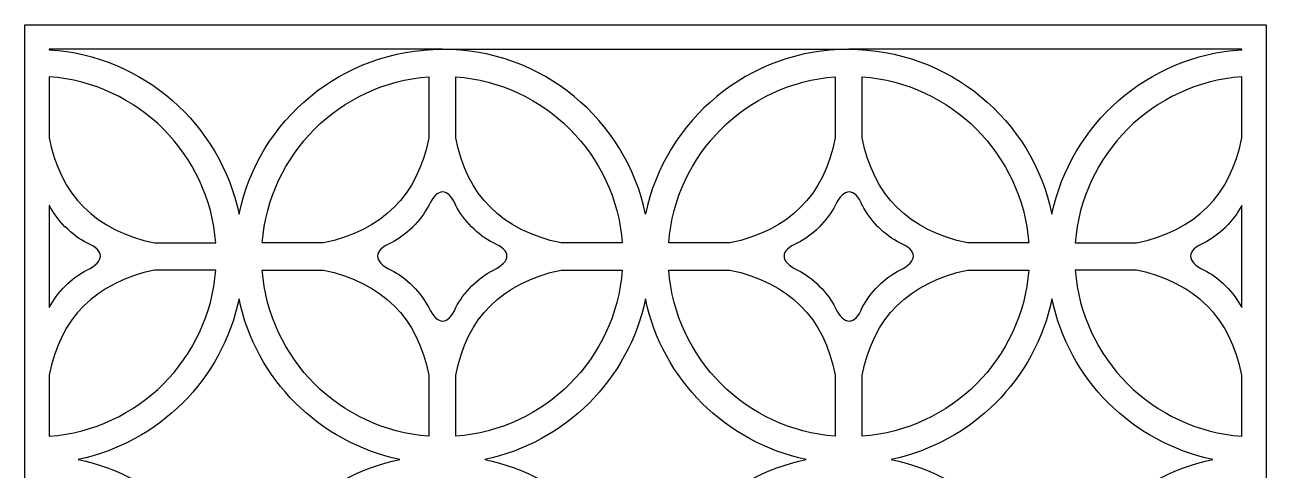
# Model space of a CAD drawing. Header units: centimetres. Extents: x -20.3 to -14, y -3.5 to 9.
# Drawn here: x -20.25 to -14.04, y 6.77 to 9 of the extents above; entities that cross this region are included whole.
import ezdxf

# ---------------------------------------------------------------- set-up
doc = ezdxf.new("R2010")
doc.units = ezdxf.units.CM
doc.header["$MEASUREMENT"] = 0
doc.layers.add('layer 1', color=7, linetype='Continuous')

msp = doc.modelspace()

# ---------------------------------------------------------------- linework, layer by layer
at = {"layer": 'layer 1', "color": 250, "lineweight": 30}
for points, knots in [([(-14.03509, -3.44175), (-14.03509, -3.44175), (-14.03509, -3.3769), (-14.03509, -3.3769), (-14.03509, -3.3769), (-14.03509, -3.3769), (-14.03509, 8.87818), (-14.03509, 8.87818), (-14.03509, 8.87818), (-14.03509, 8.87818), (-14.03509, 9.00077), (-14.03509, 9.00077), (-14.03509, 9.00077), (-14.03509, 9.00077), (-14.15768, 9.00077), (-14.15768, 9.00077), (-14.15768, 9.00077), (-14.15768, 9.00077), (-20.12882, 9.00077), (-20.12882, 9.00077), (-20.12882, 9.00077), (-20.12882, 9.00077), (-20.25141, 9.00077), (-20.25141, 9.00077), (-20.25141, 9.00077), (-20.25141, 9.00077), (-20.25141, -3.49949), (-20.25141, -3.49949), (-20.25141, -3.49949), (-20.25141, -3.49949), (-20.12882, -3.49949), (-20.12882, -3.49949), (-20.12882, -3.49949), (-20.12882, -3.49949), (-14.03509, -3.49949), (-14.03509, -3.49949), (-14.03509, -3.49949), (-14.03509, -3.49949), (-14.03509, -3.44175), (-14.03509, -3.44175)], [0, 0, 0, 0, 0.0909091, 0.0909091, 0.0909091, 0.0909091, 0.1818182, 0.1818182, 0.1818182, 0.1818182, 0.2727273, 0.2727273, 0.2727273, 0.2727273, 0.3636364, 0.3636364, 0.3636364, 0.3636364, 0.4545455, 0.4545455, 0.4545455, 0.4545455, 0.5454545, 0.5454545, 0.5454545, 0.5454545, 0.6363636, 0.6363636, 0.6363636, 0.6363636, 0.7272727, 0.7272727, 0.7272727, 0.7272727, 0.8181818, 0.8181818, 0.8181818, 0.8181818, 1, 1, 1, 1]), ([(-14.15768, 8.87818), (-14.15768, 8.87818), (-14.15768, 8.87598), (-14.15768, 8.87598), (-14.15768, 8.87598), (-14.62844, 8.84564), (-15.01397, 8.50179), (-15.10764, 8.05111), (-15.10764, 8.05111), (-15.20577, 8.52326), (-15.62424, 8.87818), (-16.12545, 8.87818), (-16.12545, 8.87818), (-16.12545, 8.87818), (-18.16107, 8.87818), (-18.16107, 8.87818), (-18.16107, 8.87818), (-18.66228, 8.87818), (-19.08074, 8.52326), (-19.17887, 8.05111), (-19.17887, 8.05111), (-19.27254, 8.50179), (-19.65806, 8.84563), (-20.12882, 8.87598), (-20.12882, 8.87598), (-20.12882, 8.87598), (-20.12882, 8.87818), (-20.12882, 8.87818), (-20.12882, 8.87818), (-20.12882, 8.87818), (-18.16107, 8.87818), (-18.16107, 8.87818), (-18.16107, 8.87818), (-17.65985, 8.87818), (-17.24139, 8.52326), (-17.14326, 8.05111), (-17.14326, 8.05111), (-17.04513, 8.52326), (-16.62666, 8.87818), (-16.12545, 8.87818), (-16.12545, 8.87818), (-16.12545, 8.87818), (-14.15768, 8.87818), (-14.15768, 8.87818)], [0, 0, 0, 0, 0.0833333, 0.0833333, 0.0833333, 0.0833333, 0.1666667, 0.1666667, 0.1666667, 0.1666667, 0.25, 0.25, 0.25, 0.25, 0.3333333, 0.3333333, 0.3333333, 0.3333333, 0.4166667, 0.4166667, 0.4166667, 0.4166667, 0.5, 0.5, 0.5, 0.5, 0.5833333, 0.5833333, 0.5833333, 0.5833333, 0.6666667, 0.6666667, 0.6666667, 0.6666667, 0.75, 0.75, 0.75, 0.75, 0.8333333, 0.8333333, 0.8333333, 0.8333333, 1, 1, 1, 1]), ([(-20.12882, 8.73993), (-19.6838, 8.70686), (-19.32839, 8.35145), (-19.29534, 7.90644), (-19.29534, 7.90644), (-19.29534, 7.90644), (-19.60138, 7.90644), (-19.60138, 7.90644), (-19.60138, 7.90644), (-19.89806, 7.96955), (-20.07387, 8.14535), (-20.12882, 8.43388), (-20.12882, 8.43388), (-20.12882, 8.43388), (-20.12882, 8.73993), (-20.12882, 8.73993)], [0, 0, 0, 0, 0.2, 0.2, 0.2, 0.2, 0.4, 0.4, 0.4, 0.4, 0.6, 0.6, 0.6, 0.6, 1, 1, 1, 1]), ([(-19.06238, 7.90644), (-19.06238, 7.90644), (-18.75635, 7.90644), (-18.75635, 7.90644), (-18.75635, 7.90644), (-18.45967, 7.96955), (-18.28386, 8.14535), (-18.22891, 8.43388), (-18.22891, 8.43388), (-18.22891, 8.43388), (-18.22891, 8.73993), (-18.22891, 8.73993), (-18.22891, 8.73993), (-18.67393, 8.70686), (-19.02933, 8.35145), (-19.06238, 7.90644)], [0, 0, 0, 0, 0.2, 0.2, 0.2, 0.2, 0.4, 0.4, 0.4, 0.4, 0.6, 0.6, 0.6, 0.6, 1, 1, 1, 1]), ([(-18.09321, 8.73993), (-18.09321, 8.73993), (-18.09321, 8.43388), (-18.09321, 8.43388), (-18.09321, 8.43388), (-18.03826, 8.14535), (-17.86245, 7.96955), (-17.56577, 7.90644), (-17.56577, 7.90644), (-17.56577, 7.90644), (-17.25972, 7.90644), (-17.25972, 7.90644), (-17.25972, 7.90644), (-17.29278, 8.35145), (-17.64819, 8.70686), (-18.09321, 8.73993)], [0, 0, 0, 0, 0.2, 0.2, 0.2, 0.2, 0.4, 0.4, 0.4, 0.4, 0.6, 0.6, 0.6, 0.6, 1, 1, 1, 1]), ([(-17.02677, 7.90644), (-17.02677, 7.90644), (-16.72073, 7.90644), (-16.72073, 7.90644), (-16.72073, 7.90644), (-16.42405, 7.96955), (-16.24825, 8.14535), (-16.1933, 8.43388), (-16.1933, 8.43388), (-16.1933, 8.43388), (-16.1933, 8.73993), (-16.1933, 8.73993), (-16.1933, 8.73993), (-16.63831, 8.70686), (-16.99371, 8.35145), (-17.02677, 7.90644)], [0, 0, 0, 0, 0.2, 0.2, 0.2, 0.2, 0.4, 0.4, 0.4, 0.4, 0.6, 0.6, 0.6, 0.6, 1, 1, 1, 1]), ([(-16.05759, 8.73993), (-16.05759, 8.73993), (-16.05759, 8.43388), (-16.05759, 8.43388), (-16.05759, 8.43388), (-16.00264, 8.14535), (-15.82683, 7.96955), (-15.53015, 7.90644), (-15.53015, 7.90644), (-15.53015, 7.90644), (-15.2241, 7.90644), (-15.2241, 7.90644), (-15.2241, 7.90644), (-15.25716, 8.35145), (-15.61257, 8.70686), (-16.05759, 8.73993)], [0, 0, 0, 0, 0.2, 0.2, 0.2, 0.2, 0.4, 0.4, 0.4, 0.4, 0.6, 0.6, 0.6, 0.6, 1, 1, 1, 1]), ([(-14.15768, 8.43388), (-14.21263, 8.14535), (-14.38844, 7.96955), (-14.68512, 7.90644), (-14.68512, 7.90644), (-14.68512, 7.90644), (-14.99115, 7.90644), (-14.99115, 7.90644), (-14.99115, 7.90644), (-14.9581, 8.35145), (-14.60269, 8.70686), (-14.15768, 8.73993), (-14.15768, 8.73993), (-14.15768, 8.73993), (-14.15768, 8.43388), (-14.15768, 8.43388)], [0, 0, 0, 0, 0.2, 0.2, 0.2, 0.2, 0.4, 0.4, 0.4, 0.4, 0.6, 0.6, 0.6, 0.6, 1, 1, 1, 1]), ([(-18.22891, 8.09461), (-18.18602, 8.18506), (-18.13016, 8.1853), (-18.09321, 8.09461), (-18.09321, 8.09461), (-18.09321, 8.09461), (-18.09319, 8.09459), (-18.09319, 8.09459), (-18.09319, 8.09459), (-18.09319, 8.09459), (-18.09319, 8.09461), (-18.09319, 8.09461), (-18.09319, 8.09461), (-18.09319, 8.09461), (-18.09281, 8.09384), (-18.09281, 8.09384), (-18.09281, 8.09384), (-18.07497, 8.05866), (-18.04745, 8.02129), (-18.01477, 7.98804), (-18.01477, 7.98804), (-18.01477, 7.98804), (-18.01475, 7.98802), (-18.01475, 7.98802), (-18.01475, 7.98802), (-18.01475, 7.98802), (-18.01425, 7.98751), (-18.01425, 7.98751), (-18.01425, 7.98751), (-17.98009, 7.95346), (-17.94135, 7.92474), (-17.90502, 7.90646), (-17.90502, 7.90646), (-17.81434, 7.8695), (-17.81458, 7.81364), (-17.90502, 7.77075), (-17.90502, 7.77075), (-17.90502, 7.77075), (-17.90502, 7.77074), (-17.90502, 7.77074), (-17.90502, 7.77074), (-17.90502, 7.77074), (-17.90504, 7.77073), (-17.90504, 7.77073), (-17.90504, 7.77073), (-17.90504, 7.77073), (-17.90503, 7.77073), (-17.90503, 7.77073), (-17.90503, 7.77073), (-17.94082, 7.75264), (-17.97904, 7.72449), (-18.01287, 7.69108), (-18.01287, 7.69108), (-18.04661, 7.65709), (-18.07502, 7.61864), (-18.09318, 7.58257), (-18.09318, 7.58257), (-18.13014, 7.49188), (-18.18599, 7.49212), (-18.22889, 7.58257), (-18.22889, 7.58257), (-18.22889, 7.58257), (-18.2289, 7.58257), (-18.2289, 7.58257), (-18.2289, 7.58257), (-18.2289, 7.58257), (-18.22891, 7.58259), (-18.22891, 7.58259), (-18.22891, 7.58259), (-18.22891, 7.58259), (-18.22891, 7.58258), (-18.22891, 7.58258), (-18.22891, 7.58258), (-18.247, 7.61836), (-18.27514, 7.65659), (-18.30856, 7.69041), (-18.30856, 7.69041), (-18.34255, 7.72415), (-18.381, 7.75256), (-18.41707, 7.77073), (-18.41707, 7.77073), (-18.50752, 7.81362), (-18.50776, 7.86948), (-18.41707, 7.90643), (-18.41707, 7.90643), (-18.41707, 7.90643), (-18.41705, 7.90644), (-18.41705, 7.90644), (-18.41705, 7.90644), (-18.41705, 7.90644), (-18.41707, 7.90644), (-18.41707, 7.90644), (-18.41707, 7.90644), (-18.41707, 7.90644), (-18.4163, 7.90682), (-18.4163, 7.90682), (-18.4163, 7.90682), (-18.38112, 7.92464), (-18.34376, 7.95219), (-18.31048, 7.98488), (-18.31048, 7.98488), (-18.31048, 7.98488), (-18.31043, 7.98493), (-18.31043, 7.98493), (-18.31043, 7.98493), (-18.31043, 7.98493), (-18.30994, 7.98543), (-18.30994, 7.98543), (-18.30994, 7.98543), (-18.27587, 8.01959), (-18.2472, 8.05829), (-18.22891, 8.09461)], [0, 0, 0, 0, 0.0344828, 0.0344828, 0.0344828, 0.0344828, 0.0689655, 0.0689655, 0.0689655, 0.0689655, 0.1034483, 0.1034483, 0.1034483, 0.1034483, 0.137931, 0.137931, 0.137931, 0.137931, 0.1724138, 0.1724138, 0.1724138, 0.1724138, 0.2068966, 0.2068966, 0.2068966, 0.2068966, 0.2413793, 0.2413793, 0.2413793, 0.2413793, 0.2758621, 0.2758621, 0.2758621, 0.2758621, 0.3103448, 0.3103448, 0.3103448, 0.3103448, 0.3448276, 0.3448276, 0.3448276, 0.3448276, 0.3793103, 0.3793103, 0.3793103, 0.3793103, 0.4137931, 0.4137931, 0.4137931, 0.4137931, 0.4482759, 0.4482759, 0.4482759, 0.4482759, 0.4827586, 0.4827586, 0.4827586, 0.4827586, 0.5172414, 0.5172414, 0.5172414, 0.5172414, 0.5517241, 0.5517241, 0.5517241, 0.5517241, 0.5862069, 0.5862069, 0.5862069, 0.5862069, 0.6206897, 0.6206897, 0.6206897, 0.6206897, 0.6551724, 0.6551724, 0.6551724, 0.6551724, 0.6896552, 0.6896552, 0.6896552, 0.6896552, 0.7241379, 0.7241379, 0.7241379, 0.7241379, 0.7586207, 0.7586207, 0.7586207, 0.7586207, 0.7931034, 0.7931034, 0.7931034, 0.7931034, 0.8275862, 0.8275862, 0.8275862, 0.8275862, 0.862069, 0.862069, 0.862069, 0.862069, 0.8965517, 0.8965517, 0.8965517, 0.8965517, 0.9310345, 0.9310345, 0.9310345, 0.9310345, 1, 1, 1, 1]), ([(-16.1933, 8.09461), (-16.1504, 8.18506), (-16.09455, 8.1853), (-16.05759, 8.09461), (-16.05759, 8.09461), (-16.05759, 8.09461), (-16.05758, 8.09459), (-16.05758, 8.09459), (-16.05758, 8.09459), (-16.05758, 8.09459), (-16.05758, 8.09461), (-16.05758, 8.09461), (-16.05758, 8.09461), (-16.05758, 8.09461), (-16.05719, 8.09384), (-16.05719, 8.09384), (-16.05719, 8.09384), (-16.03936, 8.05866), (-16.01183, 8.02129), (-15.97915, 7.98804), (-15.97915, 7.98804), (-15.97915, 7.98804), (-15.97914, 7.98802), (-15.97914, 7.98802), (-15.97914, 7.98802), (-15.97914, 7.98802), (-15.97863, 7.98751), (-15.97863, 7.98751), (-15.97863, 7.98751), (-15.94448, 7.95346), (-15.90573, 7.92474), (-15.86941, 7.90646), (-15.86941, 7.90646), (-15.77872, 7.8695), (-15.77896, 7.81364), (-15.86941, 7.77075), (-15.86941, 7.77075), (-15.86941, 7.77075), (-15.86941, 7.77074), (-15.86941, 7.77074), (-15.86941, 7.77074), (-15.86941, 7.77074), (-15.86943, 7.77073), (-15.86943, 7.77073), (-15.86943, 7.77073), (-15.86943, 7.77073), (-15.86942, 7.77073), (-15.86942, 7.77073), (-15.86942, 7.77073), (-15.9052, 7.75264), (-15.94342, 7.72449), (-15.97725, 7.69108), (-15.97725, 7.69108), (-16.011, 7.65709), (-16.0394, 7.61864), (-16.05757, 7.58257), (-16.05757, 7.58257), (-16.09452, 7.49188), (-16.15038, 7.49212), (-16.19327, 7.58257), (-16.19327, 7.58257), (-16.19327, 7.58257), (-16.19328, 7.58257), (-16.19328, 7.58257), (-16.19328, 7.58257), (-16.19328, 7.58257), (-16.1933, 7.58259), (-16.1933, 7.58259), (-16.1933, 7.58259), (-16.1933, 7.58259), (-16.1933, 7.58258), (-16.1933, 7.58258), (-16.1933, 7.58258), (-16.21137, 7.61836), (-16.23953, 7.65659), (-16.27295, 7.69041), (-16.27295, 7.69041), (-16.30693, 7.72415), (-16.34538, 7.75256), (-16.38146, 7.77073), (-16.38146, 7.77073), (-16.4719, 7.81362), (-16.47214, 7.86948), (-16.38146, 7.90643), (-16.38146, 7.90643), (-16.38146, 7.90643), (-16.38143, 7.90644), (-16.38143, 7.90644), (-16.38143, 7.90644), (-16.38143, 7.90644), (-16.38146, 7.90644), (-16.38146, 7.90644), (-16.38146, 7.90644), (-16.38146, 7.90644), (-16.38069, 7.90682), (-16.38069, 7.90682), (-16.38069, 7.90682), (-16.34551, 7.92464), (-16.30814, 7.95219), (-16.27486, 7.98488), (-16.27486, 7.98488), (-16.27486, 7.98488), (-16.27481, 7.98493), (-16.27481, 7.98493), (-16.27481, 7.98493), (-16.27481, 7.98493), (-16.27432, 7.98543), (-16.27432, 7.98543), (-16.27432, 7.98543), (-16.24025, 8.01959), (-16.21158, 8.05829), (-16.1933, 8.09461)], [0, 0, 0, 0, 0.0344828, 0.0344828, 0.0344828, 0.0344828, 0.0689655, 0.0689655, 0.0689655, 0.0689655, 0.1034483, 0.1034483, 0.1034483, 0.1034483, 0.137931, 0.137931, 0.137931, 0.137931, 0.1724138, 0.1724138, 0.1724138, 0.1724138, 0.2068966, 0.2068966, 0.2068966, 0.2068966, 0.2413793, 0.2413793, 0.2413793, 0.2413793, 0.2758621, 0.2758621, 0.2758621, 0.2758621, 0.3103448, 0.3103448, 0.3103448, 0.3103448, 0.3448276, 0.3448276, 0.3448276, 0.3448276, 0.3793103, 0.3793103, 0.3793103, 0.3793103, 0.4137931, 0.4137931, 0.4137931, 0.4137931, 0.4482759, 0.4482759, 0.4482759, 0.4482759, 0.4827586, 0.4827586, 0.4827586, 0.4827586, 0.5172414, 0.5172414, 0.5172414, 0.5172414, 0.5517241, 0.5517241, 0.5517241, 0.5517241, 0.5862069, 0.5862069, 0.5862069, 0.5862069, 0.6206897, 0.6206897, 0.6206897, 0.6206897, 0.6551724, 0.6551724, 0.6551724, 0.6551724, 0.6896552, 0.6896552, 0.6896552, 0.6896552, 0.7241379, 0.7241379, 0.7241379, 0.7241379, 0.7586207, 0.7586207, 0.7586207, 0.7586207, 0.7931034, 0.7931034, 0.7931034, 0.7931034, 0.8275862, 0.8275862, 0.8275862, 0.8275862, 0.862069, 0.862069, 0.862069, 0.862069, 0.8965517, 0.8965517, 0.8965517, 0.8965517, 0.9310345, 0.9310345, 0.9310345, 0.9310345, 1, 1, 1, 1]), ([(-20.12882, 8.09461), (-20.12882, 8.09461), (-20.12881, 8.09459), (-20.12881, 8.09459), (-20.12881, 8.09459), (-20.12881, 8.09459), (-20.12881, 8.09461), (-20.12881, 8.09461), (-20.12881, 8.09461), (-20.12881, 8.09461), (-20.12842, 8.09384), (-20.12842, 8.09384), (-20.12842, 8.09384), (-20.11059, 8.05866), (-20.08306, 8.02129), (-20.05038, 7.98804), (-20.05038, 7.98804), (-20.05038, 7.98804), (-20.05037, 7.98802), (-20.05037, 7.98802), (-20.05037, 7.98802), (-20.05037, 7.98802), (-20.04986, 7.98751), (-20.04986, 7.98751), (-20.04986, 7.98751), (-20.01571, 7.95346), (-19.97697, 7.92474), (-19.94064, 7.90646), (-19.94064, 7.90646), (-19.84996, 7.8695), (-19.85019, 7.81364), (-19.94064, 7.77075), (-19.94064, 7.77075), (-19.94064, 7.77075), (-19.94064, 7.77074), (-19.94064, 7.77074), (-19.94064, 7.77074), (-19.94064, 7.77074), (-19.94066, 7.77073), (-19.94066, 7.77073), (-19.94066, 7.77073), (-19.94066, 7.77073), (-19.94065, 7.77073), (-19.94065, 7.77073), (-19.94065, 7.77073), (-19.97643, 7.75264), (-20.01466, 7.72449), (-20.04848, 7.69108), (-20.04848, 7.69108), (-20.08223, 7.65709), (-20.11064, 7.61864), (-20.1288, 7.58257), (-20.1288, 7.58257), (-20.1288, 7.58257), (-20.12882, 7.58251), (-20.12882, 7.58251), (-20.12882, 7.58251), (-20.12882, 7.58251), (-20.12882, 8.09461), (-20.12882, 8.09461)], [0, 0, 0, 0, 0.0625, 0.0625, 0.0625, 0.0625, 0.125, 0.125, 0.125, 0.125, 0.1875, 0.1875, 0.1875, 0.1875, 0.25, 0.25, 0.25, 0.25, 0.3125, 0.3125, 0.3125, 0.3125, 0.375, 0.375, 0.375, 0.375, 0.4375, 0.4375, 0.4375, 0.4375, 0.5, 0.5, 0.5, 0.5, 0.5625, 0.5625, 0.5625, 0.5625, 0.625, 0.625, 0.625, 0.625, 0.6875, 0.6875, 0.6875, 0.6875, 0.75, 0.75, 0.75, 0.75, 0.8125, 0.8125, 0.8125, 0.8125, 0.875, 0.875, 0.875, 0.875, 1, 1, 1, 1]), ([(-14.15768, 7.58258), (-14.17576, 7.61836), (-14.20391, 7.65659), (-14.23733, 7.69041), (-14.23733, 7.69041), (-14.27131, 7.72415), (-14.30976, 7.75256), (-14.34584, 7.77073), (-14.34584, 7.77073), (-14.43629, 7.81362), (-14.43652, 7.86948), (-14.34584, 7.90643), (-14.34584, 7.90643), (-14.34584, 7.90643), (-14.34582, 7.90644), (-14.34582, 7.90644), (-14.34582, 7.90644), (-14.34582, 7.90644), (-14.34584, 7.90644), (-14.34584, 7.90644), (-14.34584, 7.90644), (-14.34584, 7.90644), (-14.34507, 7.90682), (-14.34507, 7.90682), (-14.34507, 7.90682), (-14.30989, 7.92464), (-14.27252, 7.95219), (-14.23925, 7.98488), (-14.23925, 7.98488), (-14.23925, 7.98488), (-14.23919, 7.98493), (-14.23919, 7.98493), (-14.23919, 7.98493), (-14.23919, 7.98493), (-14.23871, 7.98543), (-14.23871, 7.98543), (-14.23871, 7.98543), (-14.20463, 8.01959), (-14.17597, 8.05829), (-14.15768, 8.09461), (-14.15768, 8.09461), (-14.15768, 8.09461), (-14.15768, 7.58258), (-14.15768, 7.58258)], [0, 0, 0, 0, 0.0833333, 0.0833333, 0.0833333, 0.0833333, 0.1666667, 0.1666667, 0.1666667, 0.1666667, 0.25, 0.25, 0.25, 0.25, 0.3333333, 0.3333333, 0.3333333, 0.3333333, 0.4166667, 0.4166667, 0.4166667, 0.4166667, 0.5, 0.5, 0.5, 0.5, 0.5833333, 0.5833333, 0.5833333, 0.5833333, 0.6666667, 0.6666667, 0.6666667, 0.6666667, 0.75, 0.75, 0.75, 0.75, 0.8333333, 0.8333333, 0.8333333, 0.8333333, 1, 1, 1, 1]), ([(-20.12882, 7.24331), (-20.07387, 7.53183), (-19.89808, 7.70762), (-19.60144, 7.77074), (-19.60144, 7.77074), (-19.60144, 7.77074), (-19.29533, 7.77074), (-19.29533, 7.77074), (-19.29533, 7.77074), (-19.32837, 7.32571), (-19.68379, 6.97028), (-20.12882, 6.93722), (-20.12882, 6.93722), (-20.12882, 6.93722), (-20.12882, 7.24331), (-20.12882, 7.24331)], [0, 0, 0, 0, 0.2, 0.2, 0.2, 0.2, 0.4, 0.4, 0.4, 0.4, 0.6, 0.6, 0.6, 0.6, 1, 1, 1, 1]), ([(-18.22891, 7.24331), (-18.28386, 7.53183), (-18.45965, 7.70762), (-18.7563, 7.77074), (-18.7563, 7.77074), (-18.7563, 7.77074), (-19.0624, 7.77074), (-19.0624, 7.77074), (-19.0624, 7.77074), (-19.02935, 7.32571), (-18.67393, 6.97028), (-18.22891, 6.93722), (-18.22891, 6.93722), (-18.22891, 6.93722), (-18.22891, 7.24331), (-18.22891, 7.24331)], [0, 0, 0, 0, 0.2, 0.2, 0.2, 0.2, 0.4, 0.4, 0.4, 0.4, 0.6, 0.6, 0.6, 0.6, 1, 1, 1, 1]), ([(-17.25971, 7.77074), (-17.25971, 7.77074), (-17.56582, 7.77074), (-17.56582, 7.77074), (-17.56582, 7.77074), (-17.86247, 7.70762), (-18.03826, 7.53183), (-18.09321, 7.24331), (-18.09321, 7.24331), (-18.09321, 7.24331), (-18.09321, 6.93722), (-18.09321, 6.93722), (-18.09321, 6.93722), (-17.64817, 6.97028), (-17.29276, 7.32571), (-17.25971, 7.77074)], [0, 0, 0, 0, 0.2, 0.2, 0.2, 0.2, 0.4, 0.4, 0.4, 0.4, 0.6, 0.6, 0.6, 0.6, 1, 1, 1, 1]), ([(-16.1933, 7.24331), (-16.24825, 7.53183), (-16.42403, 7.70762), (-16.72068, 7.77074), (-16.72068, 7.77074), (-16.72068, 7.77074), (-17.02678, 7.77074), (-17.02678, 7.77074), (-17.02678, 7.77074), (-16.99373, 7.32571), (-16.63832, 6.97028), (-16.1933, 6.93722), (-16.1933, 6.93722), (-16.1933, 6.93722), (-16.1933, 7.24331), (-16.1933, 7.24331)], [0, 0, 0, 0, 0.2, 0.2, 0.2, 0.2, 0.4, 0.4, 0.4, 0.4, 0.6, 0.6, 0.6, 0.6, 1, 1, 1, 1]), ([(-15.22409, 7.77074), (-15.22409, 7.77074), (-15.5302, 7.77074), (-15.5302, 7.77074), (-15.5302, 7.77074), (-15.82685, 7.70762), (-16.00264, 7.53183), (-16.05759, 7.24331), (-16.05759, 7.24331), (-16.05759, 7.24331), (-16.05759, 6.93722), (-16.05759, 6.93722), (-16.05759, 6.93722), (-15.61256, 6.97028), (-15.25714, 7.32571), (-15.22409, 7.77074)], [0, 0, 0, 0, 0.2, 0.2, 0.2, 0.2, 0.4, 0.4, 0.4, 0.4, 0.6, 0.6, 0.6, 0.6, 1, 1, 1, 1]), ([(-14.15768, 6.93722), (-14.6027, 6.97028), (-14.95812, 7.32571), (-14.99116, 7.77074), (-14.99116, 7.77074), (-14.99116, 7.77074), (-14.68506, 7.77074), (-14.68506, 7.77074), (-14.68506, 7.77074), (-14.38841, 7.70762), (-14.21263, 7.53183), (-14.15768, 7.24331), (-14.15768, 7.24331), (-14.15768, 7.24331), (-14.15768, 6.93722), (-14.15768, 6.93722)], [0, 0, 0, 0, 0.2, 0.2, 0.2, 0.2, 0.4, 0.4, 0.4, 0.4, 0.6, 0.6, 0.6, 0.6, 1, 1, 1, 1]), ([(-19.17886, 7.62611), (-19.09501, 7.22255), (-18.77714, 6.90465), (-18.37359, 6.82077), (-18.37359, 6.82077), (-18.77714, 6.73691), (-19.095, 6.419), (-19.17886, 6.01545), (-19.17886, 6.01545), (-19.26272, 6.41902), (-19.58063, 6.7369), (-19.9842, 6.82076), (-19.9842, 6.82076), (-19.58063, 6.90462), (-19.26272, 7.22252), (-19.17886, 7.62611)], [0, 0, 0, 0, 0.2, 0.2, 0.2, 0.2, 0.4, 0.4, 0.4, 0.4, 0.6, 0.6, 0.6, 0.6, 1, 1, 1, 1]), ([(-16.33793, 6.82076), (-16.7415, 6.7369), (-17.05941, 6.41902), (-17.14327, 6.01545), (-17.14327, 6.01545), (-17.22713, 6.419), (-17.54499, 6.7369), (-17.94855, 6.82077), (-17.94855, 6.82077), (-17.54499, 6.90465), (-17.22713, 7.22255), (-17.14327, 7.62611), (-17.14327, 7.62611), (-17.05941, 7.22253), (-16.74151, 6.90462), (-16.33793, 6.82076)], [0, 0, 0, 0, 0.2, 0.2, 0.2, 0.2, 0.4, 0.4, 0.4, 0.4, 0.6, 0.6, 0.6, 0.6, 1, 1, 1, 1]), ([(-14.30231, 6.82076), (-14.70588, 6.7369), (-15.02379, 6.41902), (-15.10765, 6.01545), (-15.10765, 6.01545), (-15.19151, 6.419), (-15.50937, 6.73691), (-15.91293, 6.82077), (-15.91293, 6.82077), (-15.50937, 6.90465), (-15.19151, 7.22255), (-15.10765, 7.62611), (-15.10765, 7.62611), (-15.02379, 7.22253), (-14.70589, 6.90462), (-14.30231, 6.82076)], [0, 0, 0, 0, 0.2, 0.2, 0.2, 0.2, 0.4, 0.4, 0.4, 0.4, 0.6, 0.6, 0.6, 0.6, 1, 1, 1, 1])]:
    msp.add_open_spline(points, degree=3, knots=knots, dxfattribs=at)

doc.saveas('drawing.dxf')
